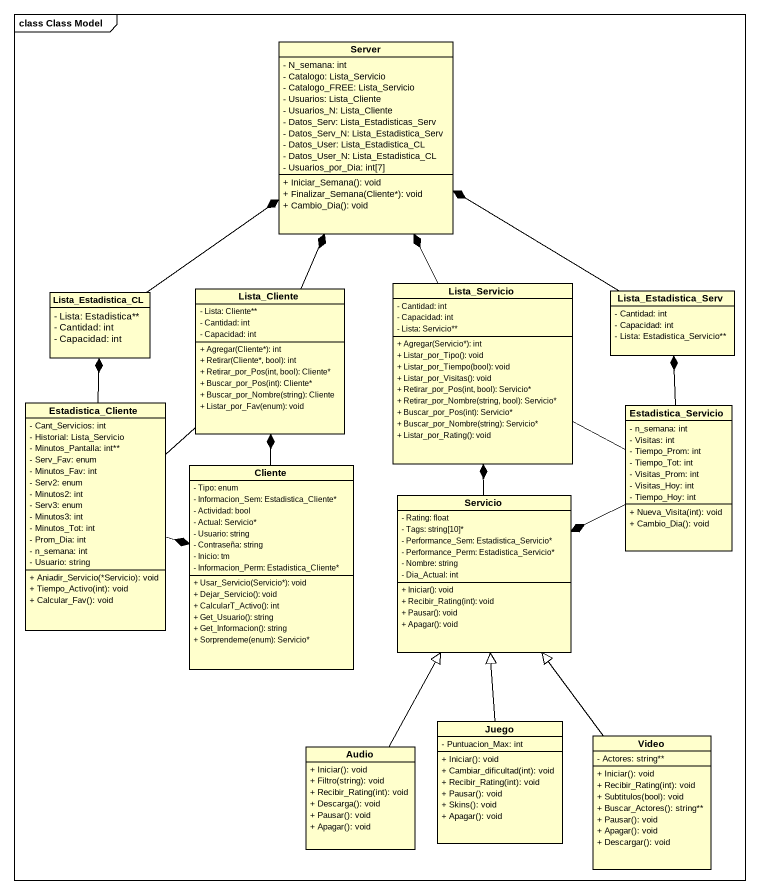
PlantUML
@startuml
mainframe class Class Model
hide circle
hide empty members
skinparam classAttributeIconSize 0
class Server {
  - N_semana: int
  - Catalogo: Lista_Servicio
  - Catalogo_FREE: Lista_Servicio
  - Usuarios: Lista_Cliente
  - Usuarios_N: Lista_Cliente
  - Datos_Serv: Lista_Estadisticas_Serv
  - Datos_Serv_N: Lista_Estadistica_Serv
  - Datos_User: Lista_Estadistica_CL
  - Datos_User_N: Lista_Estadistica_CL
  - Usuarios_por_Dia: int[7]
  + Iniciar_Semana(): void
  + Finalizar_Semana(Cliente*): void
  + Cambio_Dia(): void
}
class Lista_Estadistica_CL {
  - Lista: Estadistica**
  - Cantidad: int
  - Capacidad: int
}
class Lista_Cliente {
  - Lista: Cliente**
  - Cantidad: int
  - Capacidad: int
  + Agregar(Cliente*): int
  + Retirar(Cliente*, bool): int
  + Retirar_por_Pos(int, bool): Cliente*
  + Buscar_por_Pos(int): Cliente*
  + Buscar_por_Nombre(string): Cliente
  + Listar_por_Fav(enum): void
}
class Lista_Servicio {
  - Cantidad: int
  - Capacidad: int
  - Lista: Servicio**
  + Agregar(Servicio*): int
  + Listar_por_Tipo(): void
  + Listar_por_Tiempo(bool): void
  + Listar_por_Visitas(): void
  + Retirar_por_Pos(int, bool): Servicio*
  + Retirar_por_Nombre(string, bool): Servicio*
  + Buscar_por_Pos(int): Servicio*
  + Buscar_por_Nombre(string): Servicio*
  + Listar_por_Rating(): void
}
class Lista_Estadistica_Serv {
  - Cantidad: int
  - Capacidad: int
  - Lista: Estadistica_Servicio**
}
class Estadistica_Cliente {
  - Cant_Servicios: int
  - Historial: Lista_Servicio
  - Minutos_Pantalla: int**
  - Serv_Fav: enum
  - Minutos_Fav: int
  - Serv2: enum
  - Minutos2: int
  - Serv3: enum
  - Minutos3: int
  - Minutos_Tot: int
  - Prom_Dia: int
  - n_semana: int
  - Usuario: string
  + Aniadir_Servicio(*Servicio): void
  + Tiempo_Activo(int): void
  + Calcular_Fav(): void
}
class Estadistica_Servicio {
  - n_semana: int
  - Visitas: int
  - Tiempo_Prom: int
  - Tiempo_Tot: int
  - Visitas_Prom: int
  - Visitas_Hoy: int
  - Tiempo_Hoy: int
  + Nueva_Visita(int): void
  + Cambio_Dia(): void
}
class Cliente {
  - Tipo: enum
  - Informacion_Sem: Estadistica_Cliente*
  - Actividad: bool
  - Actual: Servicio*
  - Usuario: string
  - Contraseña: string
  - Inicio: tm
  - Informacion_Perm: Estadistica_Cliente*
  + Usar_Servicio(Servicio*): void
  + Dejar_Servicio(): void
  + CalcularT_Activo(): int
  + Get_Usuario(): string
  + Get_Informacion(): string
  + Sorprendeme(enum): Servicio*
}
class Servicio {
  - Rating: float
  - Tags: string[10]*
  - Performance_Sem: Estadistica_Servicio*
  - Performance_Perm: Estadistica_Servicio*
  - Nombre: string
  - Dia_Actual: int
  + Iniciar(): void
  + Recibir_Rating(int): void
  + Pausar(): void
  + Apagar(): void
}
class Audio {
  + Iniciar(): void
  + Filtro(string): void
  + Recibir_Rating(int): void
  + Descarga(): void
  + Pausar(): void
  + Apagar(): void
}
class Juego {
  - Puntuacion_Max: int
  + Iniciar(): void
  + Cambiar_dificultad(int): void
  + Recibir_Rating(int): void
  + Pausar(): void
  + Skins(): void
  + Apagar(): void
}
class Video {
  - Actores: string**
  + Iniciar(): void
  + Recibir_Rating(int): void
  + Subtitulos(bool): void
  + Buscar_Actores(): string**
  + Pausar(): void
  + Apagar(): void
  + Descargar(): void
}
Lista_Estadistica_CL -up-* Server
Lista_Cliente -up-* Server
Lista_Servicio -up-* Server
Lista_Estadistica_Serv -up-* Server
Estadistica_Cliente -up-* Lista_Estadistica_CL
Estadistica_Cliente -up- Lista_Cliente
Estadistica_Cliente -right-* Cliente
Estadistica_Servicio -left- Lista_Servicio
Estadistica_Servicio -up-* Lista_Estadistica_Serv
Estadistica_Servicio -left-* Servicio
Cliente -up-* Lista_Cliente
Servicio -up-* Lista_Servicio
Audio -up-|> Servicio
Juego -up-|> Servicio
Video -up-|> Servicio
@enduml
